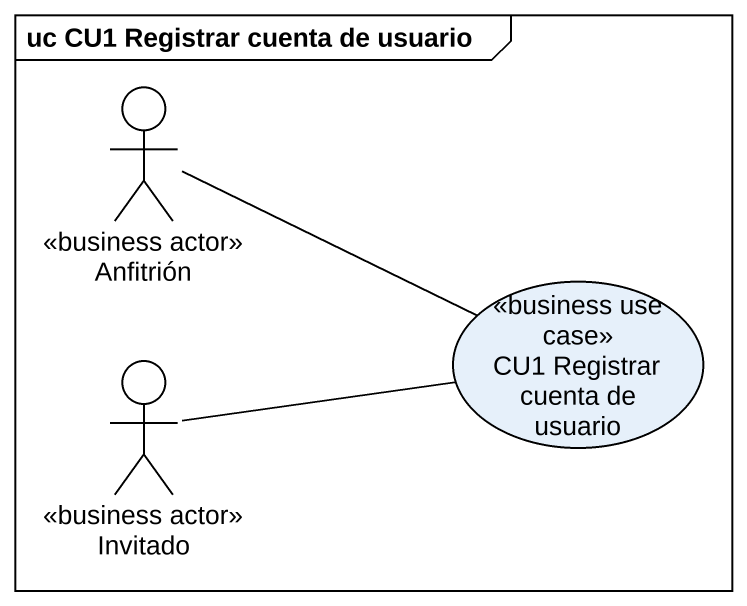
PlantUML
@startuml
mainframe uc CU1 Registrar cuenta de usuario
actor Anfitrión <<business actor>>
usecase "CU1 Registrar cuenta de usuario" as CU1_Registrar_cuenta_de <<business use case>>
actor Invitado <<business actor>>
Anfitrión -right- CU1_Registrar_cuenta_de
Invitado -right- CU1_Registrar_cuenta_de
@enduml
